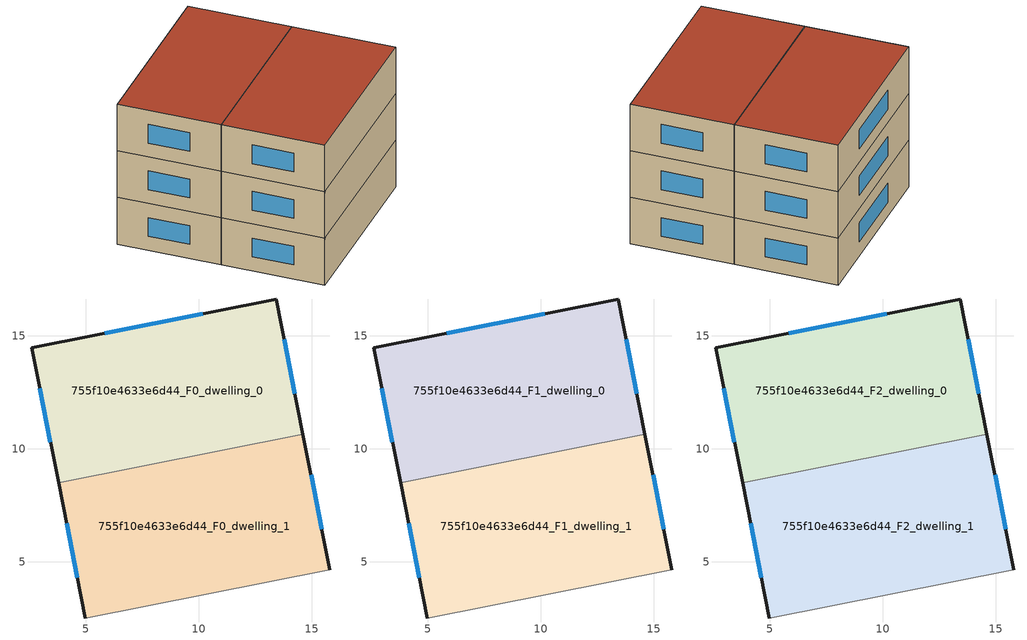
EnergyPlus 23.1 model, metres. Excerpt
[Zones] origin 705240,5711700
755f10e4633e6d44_F0_dwelling_0
 floor ground (EU_floor_Construction): 13.43,16.63 14.62,10.64 3.8,8.49 2.61,14.47 z0
 wall outside (EU_wall_Construction): 14.62,10.64 13.43,16.63 2.61,14.47 3.8,8.49 z0:3
 wall to 755f10e4633e6d44_F0_dwelling_1 (EU_wall_Construction): 3.8,8.49 14.62,10.64 z0:3
 window (EU_Window_Construction): 2.97,12.68 3.45,10.28 / 10.19,15.98 5.85,15.12 / 14.27,12.44 13.79,14.84 z0.9:2.1
755f10e4633e6d44_F0_dwelling_1
 floor ground (EU_floor_Construction): 14.62,10.64 15.81,4.65 4.99,2.51 3.8,8.49 z0
 wall outside (EU_wall_Construction): 3.8,8.49 4.99,2.51 / 15.81,4.65 14.62,10.64 z0:3
 wall adiabatic (EU_wall_Construction): 4.99,2.51 15.81,4.65 z0:3
 window (EU_Window_Construction): 4.16,6.7 4.64,4.3 / 15.46,6.45 14.98,8.85 z0.9:2.1
755f10e4633e6d44_F1_dwelling_0
 floor to 755f10e4633e6d44_F0_dwelling_0 (EU_floor_Construction): 13.43,16.63 14.62,10.64 3.8,8.49 2.61,14.47 z3
 wall outside (EU_wall_Construction): 14.62,10.64 13.43,16.63 2.61,14.47 3.8,8.49 z3:6
 wall to 755f10e4633e6d44_F1_dwelling_1 (EU_wall_Construction): 3.8,8.49 14.62,10.64 z3:6
 window (EU_Window_Construction): 2.97,12.68 3.45,10.28 / 10.19,15.98 5.85,15.12 / 14.27,12.44 13.79,14.84 z3.9:5.1
755f10e4633e6d44_F1_dwelling_1
 floor to 755f10e4633e6d44_F0_dwelling_1 (EU_floor_Construction): 14.62,10.64 15.81,4.65 4.99,2.51 3.8,8.49 z3
 wall outside (EU_wall_Construction): 3.8,8.49 4.99,2.51 / 15.81,4.65 14.62,10.64 z3:6
 wall adiabatic (EU_wall_Construction): 4.99,2.51 15.81,4.65 z3:6
 window (EU_Window_Construction): 4.16,6.7 4.64,4.3 / 15.46,6.45 14.98,8.85 z3.9:5.1
755f10e4633e6d44_F2_dwelling_0
 floor to 755f10e4633e6d44_F1_dwelling_0 (EU_floor_Construction): 13.43,16.63 14.62,10.64 3.8,8.49 2.61,14.47 z6
 wall outside (EU_wall_Construction): 14.62,10.64 13.43,16.63 2.61,14.47 3.8,8.49 z6:9
 wall to 755f10e4633e6d44_F2_dwelling_1 (EU_wall_Construction): 3.8,8.49 14.62,10.64 z6:9
 window (EU_Window_Construction): 2.97,12.68 3.45,10.28 / 10.19,15.98 5.85,15.12 / 14.27,12.44 13.79,14.84 z6.9:8.1
 roof outside (EU_roof_Construction): 14.62,10.64 13.43,16.63 2.61,14.47 3.8,8.49 z9
755f10e4633e6d44_F2_dwelling_1
 floor to 755f10e4633e6d44_F1_dwelling_1 (EU_floor_Construction): 14.62,10.64 15.81,4.65 4.99,2.51 3.8,8.49 z6
 wall outside (EU_wall_Construction): 3.8,8.49 4.99,2.51 / 15.81,4.65 14.62,10.64 z6:9
 wall adiabatic (EU_wall_Construction): 4.99,2.51 15.81,4.65 z6:9
 window (EU_Window_Construction): 4.16,6.7 4.64,4.3 / 15.46,6.45 14.98,8.85 z6.9:8.1
 roof outside (EU_roof_Construction): 15.81,4.65 14.62,10.64 3.8,8.49 4.99,2.51 z9
shading: 4.99,2.51 15.81,4.65 z0:9
[Building]
EU S2 Campaign: North Axis=0; Terrain=City; Solar Distribution=FullExterior
[Site:Location]
London: Latitude=51.5; Longitude=-0.5; Time Zone=0; Elevation=25
[SizingPeriod:WeatherFileDays]
AnnualSizingPeriod: Begin Month=1; Begin Day of Month=1; End Month=12; End Day of Month=31; Day of Week for Start Day=Monday; Use Weather File Daylight Saving Period=No; Use Weather File Rain and Snow Indicators=No
[MATERIAL]
EU_InternalMass_Material: Roughness=MediumRough; Thickness=0.1; Conductivity=1; Density=1800; Specific Heat=900; Thermal Absorptance=0.9; Solar Absorptance=0.7; Visible Absorptance=0.7
[MATERIAL:NOMASS] Roughness=MediumRough; Thermal Absorptance=0.9; Solar Absorptance=0.7; Visible Absorptance=0.7
Name | Thermal Resistance
EU_wall_NoMass | 1.04674
EU_roof_NoMass | 4.32442
EU_floor_NoMass | 2.04616
[WINDOWMATERIAL:SIMPLEGLAZINGSYSTEM]
EU_Window_SimpleGlazing: UFactor=4.25843; Solar Heat Gain Coefficient=0.85; Visible Transmittance=0.85
[CONSTRUCTION]
EU_wall_Construction: EU_wall_NoMass
EU_roof_Construction: EU_roof_NoMass
EU_floor_Construction: EU_floor_NoMass
EU_Window_Construction: EU_Window_SimpleGlazing
EU_InternalMass_Construction: EU_InternalMass_Material
[ZONE] Type=1; Multiplier=1; Ceiling Height=autocalculate; Floor Area=autocalculate; Part of Total Floor Area=Yes
Name | Volume
755f10e4633e6d44_F0_dwelling_0 | 201.939
755f10e4633e6d44_F1_dwelling_0; 755f10e4633e6d44_F2_dwelling_0 | 201.94
755f10e4633e6d44_F0_dwelling_1; 755f10e4633e6d44_F1_dwelling_1; 755f10e4633e6d44_F2_dwelling_1 | 201.968
[INTERNALMASS] Construction=EU_InternalMass_Construction
Name | Zone or ZoneList | Surface Area
755f10e4633e6d44_F0_dwelling_0_EU_InternalMass | 755f10e4633e6d44_F0_dwelling_0 | 67.313
755f10e4633e6d44_F0_dwelling_1_EU_InternalMass | 755f10e4633e6d44_F0_dwelling_1 | 67.3227
755f10e4633e6d44_F1_dwelling_0_EU_InternalMass | 755f10e4633e6d44_F1_dwelling_0 | 67.313
755f10e4633e6d44_F1_dwelling_1_EU_InternalMass | 755f10e4633e6d44_F1_dwelling_1 | 67.3227
755f10e4633e6d44_F2_dwelling_0_EU_InternalMass | 755f10e4633e6d44_F2_dwelling_0 | 67.313
755f10e4633e6d44_F2_dwelling_1_EU_InternalMass | 755f10e4633e6d44_F2_dwelling_1 | 67.3227
[OTHEREQUIPMENT] Fuel Type=Electricity; Design Level Calculation Method=Watts/Area; Power per Zone Floor Area=1; Fraction Latent=0; Fraction Radiant=0; Fraction Lost=0; Carbon Dioxide Generation Rate=0; EndUse Subcategory=EU_Step8_InternalGains
Name | Zone or ZoneList or Space or SpaceList | Schedule
EU_Step8_InternalGain_755f10e4633e6d44_F0_dwelling_0_f000 | 755f10e4633e6d44_F0_dwelling_0 | EU_Step8_GainSchedule_755f10e4633e6d44_F0_dwelling_0_f000
EU_Step8_InternalGain_755f10e4633e6d44_F0_dwelling_1_f000 | 755f10e4633e6d44_F0_dwelling_1 | EU_Step8_GainSchedule_755f10e4633e6d44_F0_dwelling_1_f000
EU_Step8_InternalGain_755f10e4633e6d44_F1_dwelling_0_f000 | 755f10e4633e6d44_F1_dwelling_0 | EU_Step8_GainSchedule_755f10e4633e6d44_F1_dwelling_0_f000
EU_Step8_InternalGain_755f10e4633e6d44_F1_dwelling_1_f000 | 755f10e4633e6d44_F1_dwelling_1 | EU_Step8_GainSchedule_755f10e4633e6d44_F1_dwelling_1_f000
EU_Step8_InternalGain_755f10e4633e6d44_F2_dwelling_0_f000 | 755f10e4633e6d44_F2_dwelling_0 | EU_Step8_GainSchedule_755f10e4633e6d44_F2_dwelling_0_f000
EU_Step8_InternalGain_755f10e4633e6d44_F2_dwelling_1_f000 | 755f10e4633e6d44_F2_dwelling_1 | EU_Step8_GainSchedule_755f10e4633e6d44_F2_dwelling_1_f000
[ZONEVENTILATION:DESIGNFLOWRATE] Schedule=EU_AlwaysOn; Design Flow Rate Calculation Method=AirChanges/Hour; Air Changes per Hour=0.488719; Ventilation Type=Natural; Fan Pressure Rise=0; Fan Total Efficiency=1; Constant Term Coefficient=1; Temperature Term Coefficient=0; Velocity Term Coefficient=0; Velocity Squared Term Coefficient=0; Minimum Indoor Temperature=-100; Maximum Indoor Temperature=100; Delta Temperature=-100; Minimum Outdoor Temperature=-100; Maximum Outdoor Temperature=100; Maximum Wind Speed=40
Name | Zone or ZoneList or Space or SpaceList
EU_ConstantAir_755f10e4633e6d44_F0_dwelling_0 | 755f10e4633e6d44_F0_dwelling_0
EU_ConstantAir_755f10e4633e6d44_F0_dwelling_1 | 755f10e4633e6d44_F0_dwelling_1
EU_ConstantAir_755f10e4633e6d44_F1_dwelling_0 | 755f10e4633e6d44_F1_dwelling_0
EU_ConstantAir_755f10e4633e6d44_F1_dwelling_1 | 755f10e4633e6d44_F1_dwelling_1
EU_ConstantAir_755f10e4633e6d44_F2_dwelling_0 | 755f10e4633e6d44_F2_dwelling_0
EU_ConstantAir_755f10e4633e6d44_F2_dwelling_1 | 755f10e4633e6d44_F2_dwelling_1
[HVACTEMPLATE:THERMOSTAT] Constant Heating Setpoint=20; Constant Cooling Setpoint=50
EU_HeatOnly_755f10e4633e6d44_F0_dwelling_0; EU_HeatOnly_755f10e4633e6d44_F0_dwelling_1; EU_HeatOnly_755f10e4633e6d44_F1_dwelling_0; EU_HeatOnly_755f10e4633e6d44_F1_dwelling_1; EU_HeatOnly_755f10e4633e6d44_F2_dwelling_0; EU_HeatOnly_755f10e4633e6d44_F2_dwelling_1
[HVACTEMPLATE:ZONE:IDEALLOADSAIRSYSTEM] System Availability Schedule=EU_AlwaysOn; Maximum Heating Supply Air Temperature=50; Minimum Cooling Supply Air Temperature=13; Maximum Heating Supply Air Humidity Ratio=0.0156; Minimum Cooling Supply Air Humidity Ratio=0.0077; Heating Limit=NoLimit; Cooling Limit=NoLimit; Heating Availability Schedule=EU_AlwaysOn; Cooling Availability Schedule=EU_CoolingOff; Dehumidification Control Type=ConstantSensibleHeatRatio; Cooling Sensible Heat Ratio=0.7; Dehumidification Setpoint=60; Humidification Control Type=None; Humidification Setpoint=30; Outdoor Air Method=None; Outdoor Air Flow Rate per Person=0.00944; Outdoor Air Flow Rate per Zone Floor Area=0; Outdoor Air Flow Rate per Zone=0; Demand Controlled Ventilation Type=None; Outdoor Air Economizer Type=NoEconomizer; Heat Recovery Type=None; Sensible Heat Recovery Effectiveness=0.7; Latent Heat Recovery Effectiveness=0.65
Name | Template Thermostat
755f10e4633e6d44_F0_dwelling_0 | EU_HeatOnly_755f10e4633e6d44_F0_dwelling_0
755f10e4633e6d44_F0_dwelling_1 | EU_HeatOnly_755f10e4633e6d44_F0_dwelling_1
755f10e4633e6d44_F1_dwelling_0 | EU_HeatOnly_755f10e4633e6d44_F1_dwelling_0
755f10e4633e6d44_F1_dwelling_1 | EU_HeatOnly_755f10e4633e6d44_F1_dwelling_1
755f10e4633e6d44_F2_dwelling_0 | EU_HeatOnly_755f10e4633e6d44_F2_dwelling_0
755f10e4633e6d44_F2_dwelling_1 | EU_HeatOnly_755f10e4633e6d44_F2_dwelling_1
[SIZING:ZONE] Zone Cooling Design Supply Air Temperature Input Method=SupplyAirTemperature; Zone Cooling Design Supply Air Temperature=13; Zone Heating Design Supply Air Temperature Input Method=SupplyAirTemperature; Zone Heating Design Supply Air Temperature=50; Zone Cooling Design Supply Air Humidity Ratio=0.008; Zone Heating Design Supply Air Humidity Ratio=0.008; Cooling Design Air Flow Method=DesignDay; Cooling Design Air Flow Rate=0; Cooling Minimum Air Flow per Zone Floor Area=0.000762; Cooling Minimum Air Flow=0; Cooling Minimum Air Flow Fraction=0.2; Heating Design Air Flow Method=DesignDay; Heating Design Air Flow Rate=0; Heating Maximum Air Flow per Zone Floor Area=0.002032; Heating Maximum Air Flow=0.141576; Heating Maximum Air Flow Fraction=0.3; Account for Dedicated Outdoor Air System=No; Dedicated Outdoor Air System Control Strategy=NeutralSupplyAir; Dedicated Outdoor Air Low Setpoint Temperature for Design=autosize; Dedicated Outdoor Air High Setpoint Temperature for Design=autosize; Zone Load Sizing Method=Sensible Load Only No Latent Load; Zone Latent Cooling Design Supply Air Humidity Ratio Input Method=HumidityRatioDifference; Zone Cooling Design Supply Air Humidity Ratio Difference=0.005; Zone Latent Heating Design Supply Air Humidity Ratio Input Method=HumidityRatioDifference; Zone Humidification Design Supply Air Humidity Ratio Difference=0.005
755f10e4633e6d44_F0_dwelling_0; 755f10e4633e6d44_F0_dwelling_1; 755f10e4633e6d44_F1_dwelling_0; 755f10e4633e6d44_F1_dwelling_1; 755f10e4633e6d44_F2_dwelling_0; 755f10e4633e6d44_F2_dwelling_1
[SCHEDULE:CONSTANT]
Name | Hourly Value
EU_AlwaysOn | 1
EU_CoolingOff | 0
[SCHEDULE:FILE] Column Number=1; Rows to Skip at Top=0; Number of Hours of Data=8760; Column Separator=Comma; Interpolate to Timestep=No; Minutes per Item=60; Adjust Schedule for Daylight Savings=Yes
Name | File
EU_Step8_GainSchedule_755f10e4633e6d44_F0_dwelling_0_f000 | ../../schedules/755f10e4633e6d44/755f10e4633e6d44_F0_dwelling_0_f000_gain.csv
EU_Step8_GainSchedule_755f10e4633e6d44_F0_dwelling_1_f000 | ../../schedules/755f10e4633e6d44/755f10e4633e6d44_F0_dwelling_1_f000_gain.csv
EU_Step8_GainSchedule_755f10e4633e6d44_F1_dwelling_0_f000 | ../../schedules/755f10e4633e6d44/755f10e4633e6d44_F1_dwelling_0_f000_gain.csv
EU_Step8_GainSchedule_755f10e4633e6d44_F1_dwelling_1_f000 | ../../schedules/755f10e4633e6d44/755f10e4633e6d44_F1_dwelling_1_f000_gain.csv
EU_Step8_GainSchedule_755f10e4633e6d44_F2_dwelling_0_f000 | ../../schedules/755f10e4633e6d44/755f10e4633e6d44_F2_dwelling_0_f000_gain.csv
EU_Step8_GainSchedule_755f10e4633e6d44_F2_dwelling_1_f000 | ../../schedules/755f10e4633e6d44/755f10e4633e6d44_F2_dwelling_1_f000_gain.csv
